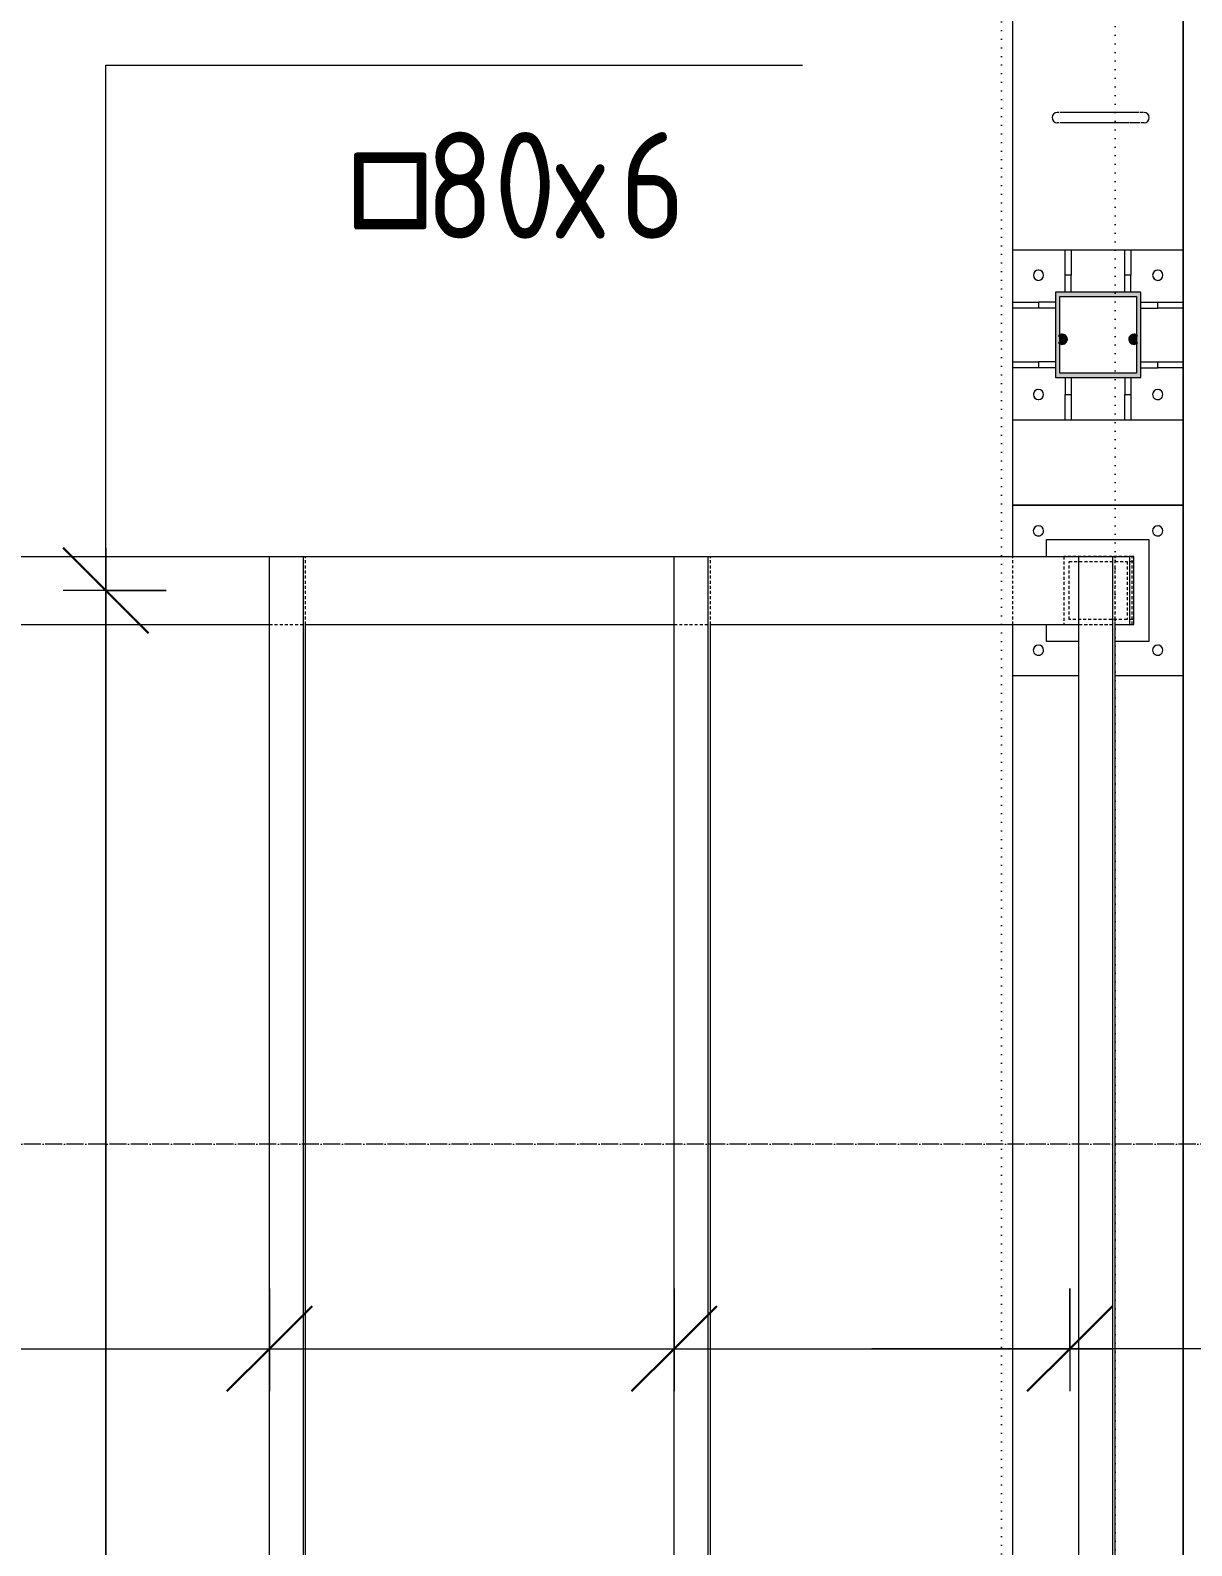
# Model space of a CAD drawing. Header units: millimetres. Extents: x 539 to 32806, y -1166 to 49726.
# Drawn here: x 13211 to 14575, y 44924 to 46703 of the extents above; entities that cross this region are included whole.
import ezdxf

# ---------------------------------------------------------------- set-up
doc = ezdxf.new("R2010")
doc.units = ezdxf.units.MM
for name, pattern in [('01 Штриховая _4 мм_', [6, 3.5, -2.5]), ('02 Штрихпунктирная _20 мм_', [25, 20, -2.5, 0, -2.5]), ('04 Пунктир 10мм', [10, 0, -10])]:
    doc.linetypes.add(name, pattern=pattern)
for name, color, linetype, lineweight in [('AA_Dim', 7, 'Continuous', 9), ('AA_Dim-50', 7, 'Continuous', 9), ('AA_Razrez', 7, 'Continuous', 9), ('AA_Vinoska', 7, 'Continuous', 9), ('AF_Balki', 7, 'Continuous', 20), ('AF_Element', 7, 'Continuous', 20), ('AF_Element_Грунт', 253, 'Continuous', 20), ('AF_Stena', 7, '01 Штриховая _4 мм_', 20), ('AF_Stena_Опалубка', 253, 'Continuous', 20), ('KR_Armatura_Tonkie', 7, 'Continuous', 20), ('KR_Colonna_KG', 7, 'Continuous', 20), ('KR_Detal', 7, 'Continuous', 20), ('KR_Fundament', 7, 'Continuous', 20), ('Оси', 7, 'Continuous', 9)]:
    doc.layers.add(name, color=color, linetype=linetype, lineweight=lineweight)
doc.styles.add('ISOCPEUR_2', font='isocpeur.ttf', dxfattribs={"width": 0.85, "height": 125})
doc.styles.add('ISOCPEUR_3', font='isocpeur.ttf', dxfattribs={"width": 0.85, "height": 125})
doc.dimstyles.new('10_Раскладка_арматуры_с_засечками', dxfattribs={"dimscale": 304.8, "dimtxt": 0.18, "dimasz": 0.328084, "dimexe": 0.164042, "dimexo": 0, "dimgap": 0, "dimtad": 1, "dimdec": 3, "dimrnd": 0.001, "dimdsep": 46, "dimtxsty": 'ISOCPEUR_2', "dimblk1": 'OBLIQUE', "dimblk2": 'OBLIQUE', "dimsah": 1, "dimcen": 0.09, "dimdle": 0.164042, "dimazin": 0, "dimtfac": 1, "dimtdec": 4, "dimtix": 1, "dimtmove": 0, "dimatfit": 3, "dimfxl": 1, "dimtvp": 1, "dimtolj": 1, "dimtzin": 0, "dimlwd": 18, "dimlwe": 18, "dimarcsym": 2})
doc.dimstyles.new('10_Раскладка_арматуры_с_засечками_1', dxfattribs={"dimscale": 304.8, "dimtxt": 0.18, "dimasz": 0.328084, "dimexe": 0.164042, "dimexo": 0, "dimgap": 0, "dimtad": 1, "dimdec": 3, "dimrnd": 0.001, "dimdsep": 46, "dimtxsty": 'ISOCPEUR_2', "dimblk1": 'OBLIQUE', "dimblk2": 'OBLIQUE', "dimsah": 1, "dimcen": 0.09, "dimdle": 0.164042, "dimazin": 0, "dimtfac": 1, "dimtdec": 4, "dimtix": 1, "dimtmove": 2, "dimatfit": 3, "dimfxl": 1, "dimtvp": 1, "dimtolj": 1, "dimtzin": 0, "dimlwd": 18, "dimlwe": 18, "dimarcsym": 2})
doc.dimstyles.new('10_Раскладка_арматуры_с_засечками_2', dxfattribs={"dimscale": 304.8, "dimtxt": 0.18, "dimasz": 0.328084, "dimexe": 0.164042, "dimexo": 0, "dimgap": 0, "dimtad": 1, "dimdec": 3, "dimrnd": 0.001, "dimdsep": 46, "dimtxsty": 'ISOCPEUR_2', "dimblk1": 'OBLIQUE', "dimblk2": 'OBLIQUE', "dimsah": 1, "dimcen": 0.09, "dimdle": 0.164042, "dimazin": 0, "dimtfac": 1, "dimtdec": 4, "dimtix": 1, "dimtmove": 1, "dimatfit": 3, "dimfxl": 1, "dimtvp": 1, "dimtolj": 1, "dimtzin": 0, "dimlwd": 18, "dimlwe": 18, "dimarcsym": 2})

# ---------------------------------------------------------------- blocks, each defined once
blk = doc.blocks.new('243_Профиль гнутый сварной квадратный _НесКол_2ур_ - 100х5-3712451-Схема расположения балок металлического навеса в осях Г_1-Е_1_2_1-3_1')
at = {"layer": 'KR_Colonna_KG', "linetype": '01 Штриховая _4 мм_'}
h = blk.add_hatch(color=256, dxfattribs=at)
h.paths.add_polyline_path([(-50, -50), (50, -50), (50, 50), (-50, 50), (-50, -30.7)])
h.paths.add_polyline_path([(32.9, -45), (-45, -45), (-45, 45), (45, 45), (45, -45)])
at = {"layer": 'KR_Colonna_KG', "color": 14}
for p, q in [((-50, 50), (-50, -50)), ((50, 50), (-50, 50)), ((-45, -45), (-45, 45)), ((-45, 45), (45, 45)), ((45, 45), (45, -45)), ((50, -50), (50, 50)), ((-50, -50), (50, -50)), ((45, -45), (-45, -45))]:
    blk.add_line(p, q, dxfattribs=at)
blk = doc.blocks.new('354_Прокат поло__1_2_1-3_13')
at = {"layer": 'AF_Balki'}
for p, q in [((0, -100), (0, 100)), ((0, 100), (200, 100)), ((200, 100), (200, -100)), ((200, -100), (0, -100))]:
    blk.add_line(p, q, dxfattribs=at)
blk = doc.blocks.new('354_Прокат Лист _НесКаркас_РабПлоск_ - 354_Прокат Лист _НесКаркас_РабПлоск_-3897335-Схема расположения балок металлического навеса в осях Г_1-Е_1_2_1-3_1')
at = {"layer": 'AF_Balki'}
for p, q in [((3690.1, 46305), (3690.1, 46312)), ((3690.1, 46312), (3710.1, 46312)), ((3690.1, 46305), (3710.1, 46305)), ((3710.1, 46312), (3740.1, 46312)), ((3710.1, 46305), (3710.1, 46312)), ((3740.1, 46305), (3710.1, 46305)), ((3740.1, 46312), (3740.1, 46305))]:
    blk.add_line(p, q, dxfattribs=at)
blk = doc.blocks.new('354_Анкер клиновой _СоедНесК_РабПлоск_ - M12x100_20-3884900-Схема расположения балок металлического навеса в осях Г_1-Е_1_2_1-3_1')
at = {"layer": 'KR_Detal'}
for start, end in [(360, 180), (180, 360)]:
    blk.add_arc((0, 0), 6, start, end, dxfattribs=at)
blk = doc.blocks.new('354_Анкер клиновой _СоедНесК_РабПлоск_ - M12x100_20-3884965-Схема расположения балок металлического навеса в осях Г_1-Е_1_2_1-3_1')
at = {"layer": 'KR_Detal'}
for start, end in [(0, 180), (180, 360)]:
    blk.add_arc((0, 0), 6, start, end, dxfattribs=at)
blk = doc.blocks.new('354_Анкер клиновой _СоедНесК_РабПлоск_ - M12x100_20-V19-Схема расположения балок металлического навеса в осях Г_1-Е_1_2_1-3_1')
at = {"layer": 'KR_Detal'}
for start, end in [(360, 180), (180, 360)]:
    blk.add_arc((0, 0), 6, start, end, dxfattribs=at)
at = {"layer": 'KR_Detal', "color": 250, "linetype": '01 Штриховая _4 мм_', "lineweight": 9}
for start, end in [(147.0031, 152.9997), (147.0031, 152.9997), (87.0059, 93.0026), (87.0059, 93.0026), (27.0088, 33.0054), (27.0088, 33.0054), (207.0003, 212.9969), (207.0003, 212.9969), (250.9052, 255.7743), (250.9052, 255.7743), (326.9946, 332.9912), (326.9946, 332.9912)]:
    blk.add_arc((0, 0), 6, start, end, dxfattribs=at)
blk = doc.blocks.new('354_Анкер клиновой _СоедНесК_РабПлоск_ - M12x100_20-V20-Схема расположения балок металлического навеса в осях Г_1-Е_1_2_1-3_1')
at = {"layer": 'KR_Detal'}
for start, end in [(0, 180), (180, 360)]:
    blk.add_arc((0, 0), 6, start, end, dxfattribs=at)
at = {"layer": 'KR_Detal', "color": 250, "linetype": '01 Штриховая _4 мм_', "lineweight": 9}
for start, end in [(164.2232, 166.3886), (164.2232, 166.3886), (147.0031, 152.9997), (147.0031, 152.9997), (104.2257, 109.0948), (104.2257, 109.0948), (27.0088, 33.0054), (27.0088, 33.0054), (207.0003, 212.9969), (207.0003, 212.9969), (266.9974, 272.9941), (266.9974, 272.9941), (284.2181, 286.3779), (284.2181, 286.3779), (326.9946, 332.9912), (326.9946, 332.9912)]:
    blk.add_arc((0, 0), 6, start, end, dxfattribs=at)
blk = doc.blocks.new('Школа429_0_КР_РД_ВходнаяГруппа3_rvt-2-Схема расположения балок металлического навеса в осях Г_1-Е_1_2_1-3_1')
at = {"layer": 'AF_Balki', "color": 250, "linetype": '01 Штриховая _4 мм_', "lineweight": 9}
for name, p, rotation in [('354_Прокат поло__1_2_1-3_13', (5510.1, 46345), 180), ('354_Прокат Лист _НесКаркас_РабПлоск_ - 354_Прокат Лист _НесКаркас_РабПлоск_-3897335-Схема расположения балок металлического навеса в осях Г_1-Е_1_2_1-3_1', (51683.6, 42704.9), 90), ('354_Прокат Лист _НесКаркас_РабПлоск_ - 354_Прокат Лист _НесКаркас_РабПлоск_-3897335-Схема расположения балок металлического навеса в осях Г_1-Е_1_2_1-3_1', (51753.6, 42704.9), 90), ('354_Прокат Лист _НесКаркас_РабПлоск_ - 354_Прокат Лист _НесКаркас_РабПлоск_-3897335-Схема расположения балок металлического навеса в осях Г_1-Е_1_2_1-3_1', (9050.1, 92688.5), 180), ('354_Прокат Лист _НесКаркас_РабПлоск_ - 354_Прокат Лист _НесКаркас_РабПлоск_-3897335-Схема расположения балок металлического навеса в осях Г_1-Е_1_2_1-3_1', (9050.1, 92618.5), 180), ('354_Прокат Лист _НесКаркас_РабПлоск_ - 354_Прокат Лист _НесКаркас_РабПлоск_-3897335-Схема расположения балок металлического навеса в осях Г_1-Е_1_2_1-3_1', (-40933.4, 49985.1), 270), ('354_Прокат Лист _НесКаркас_РабПлоск_ - 354_Прокат Лист _НесКаркас_РабПлоск_-3897335-Схема расположения балок металлического навеса в осях Г_1-Е_1_2_1-3_1', (-40863.4, 49985.1), 270)]:
    blk.add_blockref(name, p, dxfattribs=dict(at, rotation=rotation))
for p in [(1770, 71.5), (1770, 1.5)]:
    blk.add_blockref('354_Прокат Лист _НесКаркас_РабПлоск_ - 354_Прокат Лист _НесКаркас_РабПлоск_-3897335-Схема расположения балок металлического навеса в осях Г_1-Е_1_2_1-3_1', p, dxfattribs=at)
at = {"layer": 'KR_Colonna_KG', "color": 250, "linetype": '01 Штриховая _4 мм_', "lineweight": 9}
blk.add_blockref('243_Профиль гнутый сварной квадратный _НесКол_2ур_ - 100х5-3712451-Схема расположения балок металлического навеса в осях Г_1-Е_1_2_1-3_1', (5410.1, 46345), dxfattribs=at)
at = {"layer": 'KR_Detal', "color": 250, "linetype": '01 Штриховая _4 мм_', "lineweight": 9}
for name, p in [('354_Анкер клиновой _СоедНесК_РабПлоск_ - M12x100_20-3884900-Схема расположения балок металлического навеса в осях Г_1-Е_1_2_1-3_1', (5340.1, 46415)), ('354_Анкер клиновой _СоедНесК_РабПлоск_ - M12x100_20-V19-Схема расположения балок металлического навеса в осях Г_1-Е_1_2_1-3_1', (5340.1, 46415)), ('354_Анкер клиновой _СоедНесК_РабПлоск_ - M12x100_20-3884965-Схема расположения балок металлического навеса в осях Г_1-Е_1_2_1-3_1', (5340.1, 46275)), ('354_Анкер клиновой _СоедНесК_РабПлоск_ - M12x100_20-V20-Схема расположения балок металлического навеса в осях Г_1-Е_1_2_1-3_1', (5340.1, 46275))]:
    blk.add_blockref(name, p, dxfattribs=at)
at = {"layer": 'KR_Detal', "color": 250, "linetype": '01 Штриховая _4 мм_', "lineweight": 9, "rotation": 180}
for name, p in [('354_Анкер клиновой _СоедНесК_РабПлоск_ - M12x100_20-3884965-Схема расположения балок металлического навеса в осях Г_1-Е_1_2_1-3_1', (5480.1, 46415)), ('354_Анкер клиновой _СоедНесК_РабПлоск_ - M12x100_20-V20-Схема расположения балок металлического навеса в осях Г_1-Е_1_2_1-3_1', (5480.1, 46415)), ('354_Анкер клиновой _СоедНесК_РабПлоск_ - M12x100_20-3884900-Схема расположения балок металлического навеса в осях Г_1-Е_1_2_1-3_1', (5480.1, 46275)), ('354_Анкер клиновой _СоедНесК_РабПлоск_ - M12x100_20-V19-Схема расположения балок металлического навеса в осях Г_1-Е_1_2_1-3_1', (5480.1, 46275))]:
    blk.add_blockref(name, p, dxfattribs=at)
blk = doc.blocks.new('354_Прокат поло__1_2_1-3_16')
at = {"layer": 'AF_Balki'}
for p, q in [((0, 40), (0, 100)), ((0, 100), (200, 100)), ((200, 100), (200, -100)), ((0, -100), (0, -40)), ((77.5, -100), (0, -100)), ((200, -100), (120, -100))]:
    blk.add_line(p, q, dxfattribs=at)
blk = doc.blocks.new('грунт2 - грунт1-3847967-Схема расположения балок металлического навеса в осях Г_1-Е_1_2_1-3_1')
at = {"layer": 'AF_Element'}
blk.add_line((5510.1, 43315), (5510.1, 48125), dxfattribs=at)
blk = doc.blocks.new('354_Прокат поло__1_2_1-3_113')
at = {"layer": 'AF_Balki'}
for p, q in [((0, 40), (0, 60)), ((0, 60), (120, 60)), ((120, 60), (120, -60)), ((0, -60), (0, -40)), ((37.9, -60), (0, -60)), ((120, -60), (80.4, -60))]:
    blk.add_line(p, q, dxfattribs=at)
blk = doc.blocks.new('253_Профиль гнутый сварной квадратный _НесКаркас_Балка_ - 80х6-4199297-Схема расположения балок металлического навеса в осях Г_1-Е_1_2_1-3_1')
at = {"layer": 'AF_Balki'}
for p, q in [((3839.5, 46005), (3839.5, 46085)), ((3839.5, 46085), (5446.8, 46085)), ((5451.9, 46085), (5446.8, 46085)), ((5446.8, 46085), (5446.8, 46005)), ((5451.9, 46005), (5451.9, 46085)), ((5447.2, 46079), (5451.5, 46079)), ((5447.2, 46011), (5447.2, 46079)), ((5451.5, 46079), (5451.5, 46011)), ((3839.5, 46005), (3862.5, 46005)), ((3904.9, 46005), (4437.5, 46005)), ((4479.9, 46005), (4912.5, 46005)), ((4954.9, 46005), (5387.5, 46005)), ((5429.9, 46005), (5446.8, 46005)), ((5446.8, 46005), (5451.9, 46005)), ((5451.5, 46011), (5447.2, 46011))]:
    blk.add_line(p, q, dxfattribs=at)
at = {"layer": 'AF_Balki', "linetype": '01 Штриховая _4 мм_'}
for p, q in [((3862.6, 46005), (3904.8, 46005)), ((4437.6, 46005), (4479.8, 46005)), ((4912.6, 46005), (4954.8, 46005)), ((5387.6, 46005), (5429.8, 46005))]:
    blk.add_line(p, q, dxfattribs=at)
blk = doc.blocks.new('253_Профиль гнутый сварной квадратный _НесКаркас_Балка_ - 40х3-4232279-Схема расположения балок металлического навеса в осях Г_1-Е_1_2_1-3_1')
at = {"layer": 'AF_Balki'}
for p, q in [((5387.5, 46085), (5427.5, 46085)), ((5387.5, 44529.2), (5387.5, 46085)), ((5427.5, 46085), (5430, 46085)), ((5427.5, 44529.2), (5427.5, 46085)), ((5430, 44529.2), (5430, 46005))]:
    blk.add_line(p, q, dxfattribs=at)
at = {"layer": 'AF_Balki', "linetype": '01 Штриховая _4 мм_'}
for p, q in [((5430, 46005), (5430, 46085)), ((5427.5, 44529.2), (5387.5, 44529.2)), ((5430, 44529.2), (5427.5, 44529.2))]:
    blk.add_line(p, q, dxfattribs=at)
blk = doc.blocks.new('253_Профиль гнутый сварной квадратный _НесКаркас_Балка_ - 40х3-4199258-Схема расположения балок металлического навеса в осях Г_1-Е_1_2_1-3_1')
at = {"layer": 'AF_Balki'}
for p, q in [((4912.5, 46085), (4952.5, 46085)), ((4912.5, 44529.2), (4912.5, 46085)), ((4952.5, 46085), (4955, 46085)), ((4952.5, 44529.2), (4952.5, 46085)), ((4955, 44529.2), (4955, 46005))]:
    blk.add_line(p, q, dxfattribs=at)
at = {"layer": 'AF_Balki', "linetype": '01 Штриховая _4 мм_'}
for p, q in [((4955, 46005), (4955, 46085)), ((4952.5, 44529.2), (4912.5, 44529.2)), ((4955, 44529.2), (4952.5, 44529.2))]:
    blk.add_line(p, q, dxfattribs=at)
blk = doc.blocks.new('253_Профиль гнутый сварной квадратный _НесКаркас_Балка_ - 40х3-4199261-Схема расположения балок металлического навеса в осях Г_1-Е_1_2_1-3_1')
at = {"layer": 'AF_Balki'}
for p, q in [((4437.5, 46085), (4477.5, 46085)), ((4437.5, 44529.2), (4437.5, 46085)), ((4477.5, 46085), (4480, 46085)), ((4477.5, 44529.2), (4477.5, 46085)), ((4480, 44529.2), (4480, 46005))]:
    blk.add_line(p, q, dxfattribs=at)
at = {"layer": 'AF_Balki', "linetype": '01 Штриховая _4 мм_'}
for p, q in [((4480, 46005), (4480, 46085)), ((4477.5, 44529.2), (4437.5, 44529.2)), ((4480, 44529.2), (4477.5, 44529.2))]:
    blk.add_line(p, q, dxfattribs=at)
blk = doc.blocks.new('354_Анкер клиновой _СоедНесК_РабПлоск_ - M12x120_20-V21-Схема расположения балок металлического навеса в осях Г_1-Е_1_2_1-3_1')
at = {"layer": 'KR_Detal'}
for start, end in [(360, 180), (180, 360)]:
    blk.add_arc((0, 0), 6, start, end, dxfattribs=at)
at = {"layer": 'KR_Detal', "linetype": '01 Штриховая _4 мм_', "lineweight": 9}
for start, end in [(147.0031, 152.9997), (87.0059, 93.0026), (27.0088, 33.0054), (207.0003, 212.9969), (250.9052, 255.7743), (326.9946, 332.9912)]:
    blk.add_arc((0, 0), 6, start, end, dxfattribs=at)
blk = doc.blocks.new('243_Профиль гнутый сварной квадратный _НесКол_2ур_ - 80х6-4232277-Схема расположения балок металлического навеса в осях Г_1-Е_1_2_1-3_1')
at = {"layer": 'KR_Colonna_KG', "linetype": '01 Штриховая _4 мм_'}
for p, q in [((-40, 40), (-40, -40)), ((40, 40), (-40, 40)), ((40, -40), (40, 40)), ((-34, -34), (-34, 34)), ((-34, 34), (34, 34)), ((34, 34), (34, -34)), ((34, -34), (-34, -34)), ((-40, -40), (40, -40))]:
    blk.add_line(p, q, dxfattribs=at)
blk = doc.blocks.new('043_М_Балки_Полка - Позиция_Наименование_дп14-4164524-Схема расположения балок металлического навеса в осях Г_1-Е_1_2_1-3_1')
at = {"layer": 'AA_Vinoska'}
blk.add_line((-7, 0), (7, 0), dxfattribs=at)
blk = doc.blocks.new('DIMBLOCK30-Схема расположения балок металлического навеса в осях Г_1-Е_1_2_1-3_1')
at = {"layer": 'AA_Dim-50', "lineweight": 30}
for p, q in [((13300, 46045), (13250, 46095)), ((13300, 46045), (13350, 45995)), ((13300, 44610), (13250, 44660)), ((13300, 44610), (13350, 44560))]:
    blk.add_line(p, q, dxfattribs=at)
at = {"layer": 'AA_Dim-50', "lineweight": 18}
for p, q in [((13300, 46095), (13300, 44610)), ((13370.8, 46045), (13250, 46045)), ((13300, 46045), (13370.8, 46045)), ((13370.8, 44610), (13250, 44610)), ((13300, 44610), (13370.8, 44610))]:
    blk.add_line(p, q, dxfattribs=at)
blk = doc.blocks.new('_Oblique')
at = {"color": 0, "linetype": 'ByBlock', "lineweight": -2}
blk.add_line((-0.5, -0.5), (0.5, 0.5), dxfattribs=at)
blk = doc.blocks.new('DIMBLOCK32-Схема расположения балок металлического навеса в осях Г_1-Е_1_2_1-3_1')
at = {"layer": 'AA_Dim-50', "lineweight": 18}
for p, q in [((12939.7, 45225.9), (12939.7, 45105.1)), ((12939.7, 45155.1), (12939.7, 45225.9)), ((13492.1, 45225.9), (13492.1, 45105.1)), ((13492.1, 45155.1), (13492.1, 45225.9)), ((12889.7, 45155.1), (13492.1, 45155.1))]:
    blk.add_line(p, q, dxfattribs=at)
at = {"layer": 'AA_Dim-50', "lineweight": 30}
for p, q in [((12939.7, 45155.1), (12989.7, 45205.1)), ((13492.1, 45155.1), (13542.1, 45205.1)), ((12939.7, 45155.1), (12889.7, 45105.1)), ((13492.1, 45155.1), (13442.1, 45105.1))]:
    blk.add_line(p, q, dxfattribs=at)
blk = doc.blocks.new('DIMBLOCK33-Схема расположения балок металлического навеса в осях Г_1-Е_1_2_1-3_1')
at = {"layer": 'AA_Dim-50', "lineweight": 18}
for p, q in [((13492.1, 45225.9), (13492.1, 45105.1)), ((13492.1, 45155.1), (13492.1, 45225.9)), ((13967.1, 45225.9), (13967.1, 45105.1)), ((13967.1, 45155.1), (13967.1, 45225.9)), ((13492.1, 45155.1), (13967.1, 45155.1))]:
    blk.add_line(p, q, dxfattribs=at)
at = {"layer": 'AA_Dim-50', "lineweight": 30}
for p, q in [((13492.1, 45155.1), (13542.1, 45205.1)), ((13967.1, 45155.1), (14017.1, 45205.1)), ((13492.1, 45155.1), (13442.1, 45105.1)), ((13967.1, 45155.1), (13917.1, 45105.1))]:
    blk.add_line(p, q, dxfattribs=at)
blk = doc.blocks.new('DIMBLOCK34-Схема расположения балок металлического навеса в осях Г_1-Е_1_2_1-3_1')
at = {"layer": 'AA_Dim-50', "lineweight": 18}
for p, q in [((13967.1, 45225.9), (13967.1, 45105.1)), ((13967.1, 45155.1), (13967.1, 45225.9)), ((14431.6, 45225.9), (14431.6, 45105.1)), ((14431.6, 45155.1), (14431.6, 45225.9)), ((13967.1, 45155.1), (14481.6, 45155.1)), ((14797.5, 45155.1), (14199.3, 45155.1)), ((14797.5, 45155.1), (14797.5, 45155.1))]:
    blk.add_line(p, q, dxfattribs=at)
at = {"layer": 'AA_Dim-50', "lineweight": 30}
for p, q in [((13967.1, 45155.1), (14017.1, 45205.1)), ((14431.6, 45155.1), (14481.6, 45205.1)), ((13967.1, 45155.1), (13917.1, 45105.1)), ((14431.6, 45155.1), (14381.6, 45105.1))]:
    blk.add_line(p, q, dxfattribs=at)

msp = doc.modelspace()

# ---------------------------------------------------------------- hatches: boundary and pattern name
at = {"layer": 'KR_Armatura_Tonkie'}
h = msp.add_hatch(color=256, dxfattribs=at)
edge = h.paths.add_edge_path()
edge.add_arc((14422.6531, 46339.84), 6, 90, 135)
edge.add_line((14418.4105, 46344.0827), (14422.6531, 46339.84))
edge.add_line((14422.6531, 46339.84), (14422.6531, 46345.84))
h = msp.add_hatch(color=256, dxfattribs=at)
edge = h.paths.add_edge_path()
edge.add_arc((14422.6531, 46339.84), 6, 225, 450)
edge.add_line((14422.6531, 46345.84), (14422.6531, 46339.84))
edge.add_line((14422.6531, 46339.84), (14418.4105, 46335.5974))
for points in [[(14422.6531, 46333.84), (14428.6531, 46339.84), (14422.6531, 46345.84), (14419.6531, 46342.84), (14419.6531, 46336.84)], [(14506.6531, 46333.84), (14509.6531, 46336.84), (14509.6531, 46342.84), (14506.6531, 46345.84), (14500.6531, 46339.84)]]:
    msp.add_hatch(color=256, dxfattribs=at).paths.add_polyline_path(points)
h = msp.add_hatch(color=256, dxfattribs=at)
edge = h.paths.add_edge_path()
edge.add_arc((14506.6531, 46339.84), 6, 90, 315)
edge.add_line((14510.8957, 46335.5974), (14506.6531, 46339.84))
edge.add_line((14506.6531, 46339.84), (14506.6531, 46345.84))
h = msp.add_hatch(color=256, dxfattribs=at)
edge = h.paths.add_edge_path()
edge.add_arc((14506.6531, 46339.84), 6, 45, 90)
edge.add_line((14506.6531, 46345.84), (14506.6531, 46339.84))
edge.add_line((14506.6531, 46339.84), (14510.8957, 46344.0827))

# ---------------------------------------------------------------- linework, layer by layer
at = {"layer": 'AA_Razrez', "linetype": '04 Пунктир 10мм'}
for p, q in [((14484.6121, 40323.707), (14484.6121, 48958.658)), ((14351.2946, 38864.6066), (14351.2946, 48480.0291))]:
    msp.add_line(p, q, dxfattribs=at)
at = {"layer": 'AA_Vinoska'}
for p, q in [((13300.1993, 46661.7316), (13417.8832, 46661.7316)), ((13300.1993, 43955.0019), (13300.1993, 46661.7316)), ((14464.9923, 45155.3655), (15374.4535, 45155.3655))]:
    msp.add_line(p, q, dxfattribs=at)
at = {"layer": 'AF_Stena'}
msp.add_line((14364.6531, 46005.0496), (14364.6531, 46084.9504), dxfattribs=at)
at = {"layer": 'AF_Stena_Опалубка'}
for p, q in [((14364.6531, 46145), (14364.6531, 47774.9997)), ((14564.6531, 47774.9997), (14564.6531, 46145)), ((14564.6531, 46145), (14364.6531, 46145)), ((14364.6531, 46085), (14364.6531, 46145)), ((14564.6531, 46145), (14364.6531, 46145)), ((14564.6531, 46145), (14564.6531, 43064.9999)), ((14364.6531, 44650), (14364.6531, 46005))]:
    msp.add_line(p, q, dxfattribs=at)
at = {"layer": 'KR_Armatura_Tonkie'}
for p, q in [((14418.967, 46606), (14416.7386, 46606)), ((14421.5266, 46606), (14420.0317, 46606)), ((14452.7386, 46606), (14421.5617, 46606)), ((14482.6531, 46606), (14452.7386, 46606)), ((14508.1089, 46606), (14482.6531, 46606)), ((14512.586, 46606), (14496.4297, 46606)), ((14517.4264, 46606), (14513.684, 46606)), ((14518.6531, 46606), (14518.4083, 46606)), ((14418.967, 46594), (14416.7386, 46594)), ((14421.5266, 46594), (14420.0317, 46594)), ((14452.7386, 46594), (14421.5617, 46594)), ((14482.6531, 46594), (14452.7386, 46594)), ((14500.6531, 46594), (14482.6531, 46594)), ((14512.586, 46594), (14501.4216, 46594)), ((14513.83, 46594), (14512.9322, 46594)), ((14518.6531, 46594), (14514.8329, 46594)), ((14418.4105, 46344.0827), (14422.6531, 46339.84)), ((14422.6531, 46339.84), (14418.4105, 46335.5974)), ((14422.6531, 46345.84), (14419.6531, 46342.84)), ((14419.6531, 46342.84), (14419.6531, 46336.84)), ((14419.6531, 46336.84), (14422.6531, 46333.84)), ((14428.6531, 46339.84), (14422.6531, 46345.84)), ((14422.6531, 46339.84), (14422.6531, 46345.84)), ((14422.6531, 46345.84), (14422.6531, 46339.84)), ((14422.6531, 46333.84), (14428.6531, 46339.84)), ((14506.6531, 46345.84), (14500.6531, 46339.84)), ((14500.6531, 46339.84), (14506.6531, 46333.84)), ((14509.6531, 46342.84), (14506.6531, 46345.84)), ((14506.6531, 46339.84), (14506.6531, 46345.84)), ((14506.6531, 46345.84), (14506.6531, 46339.84)), ((14506.6531, 46339.84), (14510.8957, 46344.0827)), ((14510.8957, 46335.5974), (14506.6531, 46339.84)), ((14506.6531, 46333.84), (14509.6531, 46336.84)), ((14509.6531, 46336.84), (14509.6531, 46342.84))]:
    msp.add_line(p, q, dxfattribs=at)
for centre, start, end in [((14416.7386, 46600), 90, 270), ((14518.6531, 46600), 270, 90), ((14518.6531, 46600), 270, 90), ((14422.6531, 46339.84), 90, 135), ((14422.6531, 46339.84), 225, 90), ((14506.6531, 46339.84), 90, 315), ((14506.6531, 46339.84), 45, 90)]:
    msp.add_arc(centre, 6, start, end, dxfattribs=at)
at = {"layer": 'KR_Fundament'}
msp.add_line((14564.6531, 41365.0004), (14564.6531, 48024.9997), dxfattribs=at)
at = {"layer": 'Оси', "linetype": '02 Штрихпунктирная _20 мм_'}
msp.add_line((15131.4276, 45395), (11248.4301, 45395), dxfattribs=at)

# ---------------------------------------------------------------- block references
at = {"color": 10, "lineweight": 5}
msp.add_blockref('Школа429_0_КР_РД_ВходнаяГруппа3_rvt-2-Схема расположения балок металлического навеса в осях Г_1-Е_1_2_1-3_1', (9054.5915, 0), dxfattribs=at)
at = {"layer": 'AA_Vinoska', "xscale": 49.99999999999998, "yscale": 49.99999999999998, "zscale": 49.99999999999998}
msp.add_blockref('043_М_Балки_Полка - Позиция_Наименование_дп14-4164524-Схема расположения балок металлического навеса в осях Г_1-Е_1_2_1-3_1', (13767.8832, 46661.7316), dxfattribs=at)
at = {"layer": 'AF_Balki'}
for name, p in [('354_Прокат поло__1_2_1-3_16', (14364.6531, 46045)), ('354_Прокат поло__1_2_1-3_113', (14404.2263, 46045))]:
    msp.add_blockref(name, p, dxfattribs=at)
at = {"layer": 'AF_Balki', "linetype": '01 Штриховая _4 мм_'}
for name in ['253_Профиль гнутый сварной квадратный _НесКаркас_Балка_ - 80х6-4199297-Схема расположения балок металлического навеса в осях Г_1-Е_1_2_1-3_1', '253_Профиль гнутый сварной квадратный _НесКаркас_Балка_ - 40х3-4199261-Схема расположения балок металлического навеса в осях Г_1-Е_1_2_1-3_1', '253_Профиль гнутый сварной квадратный _НесКаркас_Балка_ - 40х3-4199258-Схема расположения балок металлического навеса в осях Г_1-Е_1_2_1-3_1', '253_Профиль гнутый сварной квадратный _НесКаркас_Балка_ - 40х3-4232279-Схема расположения балок металлического навеса в осях Г_1-Е_1_2_1-3_1']:
    msp.add_blockref(name, (9054.5915, 0), dxfattribs=at)
at = {"layer": 'AF_Element_Грунт'}
msp.add_blockref('грунт2 - грунт1-3847967-Схема расположения балок металлического навеса в осях Г_1-Е_1_2_1-3_1', (9054.5915, 0), dxfattribs=at)
at = {"layer": 'KR_Colonna_KG', "linetype": '01 Штриховая _4 мм_'}
msp.add_blockref('243_Профиль гнутый сварной квадратный _НесКол_2ур_ - 80х6-4232277-Схема расположения балок металлического навеса в осях Г_1-Е_1_2_1-3_1', (14464.6531, 46045), dxfattribs=at)
at = {"layer": 'KR_Detal', "linetype": '01 Штриховая _4 мм_', "lineweight": 9, "rotation": 180}
for p in [(14394.6531, 46115), (14534.6531, 46115), (14394.6531, 45975), (14534.6531, 45975)]:
    msp.add_blockref('354_Анкер клиновой _СоедНесК_РабПлоск_ - M12x120_20-V21-Схема расположения балок металлического навеса в осях Г_1-Е_1_2_1-3_1', p, dxfattribs=at)

# ---------------------------------------------------------------- texts
at = {"layer": 'AA_Vinoska', "char_height": 125, "attachment_point": 1}
for s, insert, width, style in [('80', (13675.5066, 46583.052), 183.987281, 'ISOCPEUR_2'), ('\\fISOCPEUR|b0|i0|c204|p34|;\\W.85;6', (13903.2136, 46583.052), 91.993641, 'ISOCPEUR_2'), ('\\fISOCPEUR|b0|i0|c130|p34|;\\W.85;□', (13579.9258, 46583.052), 115.843844, 'ISOCPEUR_3'), ('\\fISOCPEUR|b0|i0|c204|p34|;\\W.85;х', (13827.3113, 46583.052), 91.993641, 'ISOCPEUR_2')]:
    msp.add_mtext(s, dxfattribs=dict(at, insert=insert, width=width, style=style))

# ---------------------------------------------------------------- dimensions: what is measured, and where the dimension line sits
at = {"layer": 'AA_Dim', "lineweight": 18}
dim = msp.add_linear_dim(base=(13300.0417, 44610), p1=(13370.7524, 46045), p2=(13370.7524, 44610), angle=90, dimstyle='10_Раскладка_арматуры_с_засечками', override={"dimpost": '<>', "dimfxl": 1435}, dxfattribs=at)
dim.commit()
dim.dimension.update_dxf_attribs({"geometry": 'DIMBLOCK30-Схема расположения балок металлического навеса в осях Г_1-Е_1_2_1-3_1', "text_midpoint": (13237.5417, 45327.5)})
for base, p1, p2, dimstyle, override, picture, middle in [((13492.1337, 45155.1462), (12939.6534, 45225.8569), (13492.1337, 45225.8569), '10_Раскладка_арматуры_с_засечками_1', {"dimpost": '<>', "dimfxl": 552.480334}, 'DIMBLOCK32-Схема расположения балок металлического навеса в осях Г_1-Е_1_2_1-3_1', (13215.8935, 45217.6462)), ((13967.1337, 45155.1462), (13492.1337, 45225.8569), (13967.1337, 45225.8569), '10_Раскладка_арматуры_с_засечками', {"dimpost": '<>', "dimfxl": 475}, 'DIMBLOCK33-Схема расположения балок металлического навеса в осях Г_1-Е_1_2_1-3_1', (13729.6337, 45217.6462)), ((14431.5586, 45155.1462), (13967.1337, 45225.8569), (14431.5586, 45225.8569), '10_Раскладка_арматуры_с_засечками_2', {"dimpost": '<>', "dimfxl": 464.424895}, 'DIMBLOCK34-Схема расположения балок металлического навеса в осях Г_1-Е_1_2_1-3_1', (14199.3462, 45217.6462))]:
    dim = msp.add_linear_dim(base=base, p1=p1, p2=p2, dimstyle=dimstyle, override=override, dxfattribs=at)
    dim.commit()
    dim.dimension.update_dxf_attribs({"geometry": picture, "text_midpoint": middle})

doc.saveas('drawing.dxf')
